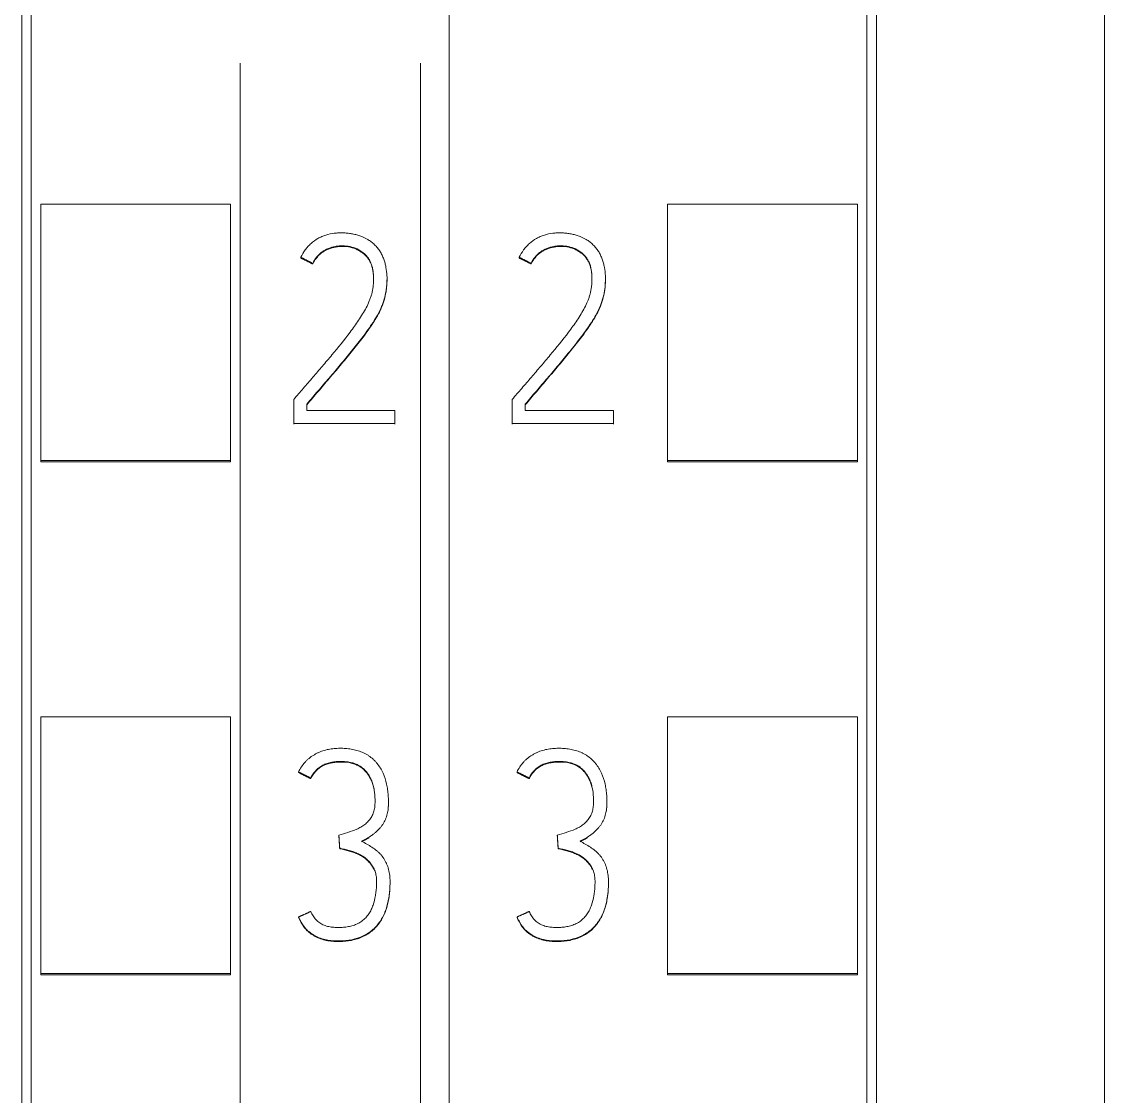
# Model space of a CAD drawing. Header units: millimetres. Extents: x 4137 to 6698, y 1400 to 3585.
# Drawn here: x 5211.35 to 5222.75, y 3282.65 to 3293.96 of the extents above; entities that cross this region are included whole.
import ezdxf

# ---------------------------------------------------------------- set-up
doc = ezdxf.new("R2010")
doc.units = ezdxf.units.MM
doc.layers.add('000-PI-Oprema', color=30, linetype='Continuous', lineweight=5)

msp = doc.modelspace()

# ---------------------------------------------------------------- linework, layer by layer
at = {"layer": '000-PI-Oprema', "color": 0, "linetype": 'ByBlock', "lineweight": 0}
for p, q in [((5215.848, 3360.459), (5215.848, 3247.041)), ((5215.848, 3360.459), (5215.848, 3247.041)), ((5211.448, 3249.363), (5211.448, 3358.178)), ((5220.248, 3358.178), (5220.248, 3249.363)), ((5213.648, 3293.528), (5213.648, 3229.573)), ((5215.548, 3293.528), (5215.548, 3229.573)), ((5211.548, 3289.342), (5211.548, 3292.044)), ((5211.548, 3292.044), (5213.548, 3292.044)), ((5213.548, 3289.342), (5213.548, 3292.044)), ((5218.148, 3289.342), (5218.148, 3292.044)), ((5220.148, 3292.044), (5218.148, 3292.044)), ((5220.148, 3289.342), (5220.148, 3292.044)), ((5214.287, 3291.483), (5214.287, 3291.476)), ((5214.412, 3291.419), (5214.412, 3291.413)), ((5216.587, 3291.483), (5216.587, 3291.476)), ((5216.712, 3291.419), (5216.712, 3291.413)), ((5215.195, 3291.251), (5215.195, 3291.257)), ((5217.495, 3291.251), (5217.495, 3291.257)), ((5214.213, 3289.987), (5214.213, 3289.732)), ((5214.351, 3289.87), (5214.351, 3289.937)), ((5216.513, 3289.987), (5216.513, 3289.732)), ((5216.651, 3289.87), (5216.651, 3289.937)), ((5215.278, 3289.87), (5214.351, 3289.87)), ((5215.278, 3289.732), (5215.278, 3289.87)), ((5217.578, 3289.87), (5216.651, 3289.87)), ((5217.578, 3289.732), (5217.578, 3289.87)), ((5214.213, 3289.732), (5214.213, 3289.725)), ((5214.213, 3289.732), (5215.278, 3289.732)), ((5215.278, 3289.732), (5215.278, 3289.725)), ((5216.513, 3289.732), (5216.513, 3289.725)), ((5216.513, 3289.732), (5217.578, 3289.732)), ((5217.578, 3289.732), (5217.578, 3289.725)), ((5211.548, 3289.328), (5211.548, 3289.342)), ((5211.548, 3289.342), (5213.548, 3289.342)), ((5211.548, 3289.328), (5213.548, 3289.328)), ((5213.548, 3289.328), (5213.548, 3289.342)), ((5218.148, 3289.328), (5218.148, 3289.342)), ((5220.148, 3289.342), (5218.148, 3289.342)), ((5220.148, 3289.328), (5218.148, 3289.328)), ((5220.148, 3289.328), (5220.148, 3289.342)), ((5211.548, 3283.941), (5211.548, 3286.642)), ((5211.548, 3286.642), (5213.548, 3286.642)), ((5213.548, 3283.941), (5213.548, 3286.642)), ((5218.148, 3283.941), (5218.148, 3286.642)), ((5220.148, 3286.642), (5218.148, 3286.642)), ((5220.148, 3283.941), (5220.148, 3286.642)), ((5214.264, 3286.063), (5214.264, 3286.057)), ((5216.564, 3286.063), (5216.564, 3286.057)), ((5214.392, 3285.999), (5214.392, 3285.993)), ((5216.692, 3285.999), (5216.692, 3285.993)), ((5215.21, 3285.745), (5215.21, 3285.751)), ((5217.51, 3285.745), (5217.51, 3285.751)), ((5214.688, 3285.398), (5214.688, 3285.392)), ((5216.988, 3285.398), (5216.988, 3285.392)), ((5214.697, 3285.259), (5214.697, 3285.253)), ((5216.997, 3285.259), (5216.997, 3285.253)), ((5215.227, 3284.891), (5215.227, 3284.898)), ((5217.527, 3284.891), (5217.527, 3284.898)), ((5214.264, 3284.536), (5214.264, 3284.53)), ((5216.564, 3284.536), (5216.564, 3284.53)), ((5211.548, 3283.928), (5211.548, 3283.941)), ((5211.548, 3283.941), (5213.548, 3283.941)), ((5211.548, 3283.928), (5213.548, 3283.928)), ((5213.548, 3283.928), (5213.548, 3283.941)), ((5218.148, 3283.928), (5218.148, 3283.941)), ((5220.148, 3283.941), (5218.148, 3283.941)), ((5220.148, 3283.928), (5218.148, 3283.928)), ((5220.148, 3283.928), (5220.148, 3283.941))]:
    msp.add_line(p, q, dxfattribs=at)
for points, knots in [([(5211.348, 3249.078), (5211.348, 3252.418), (5211.348, 3260.383), (5211.348, 3273.023), (5211.348, 3288.509), (5211.348, 3302.803), (5211.348, 3317.013), (5211.348, 3331.58), (5211.348, 3345.75), (5211.348, 3355.32), (5211.348, 3358.364)], [0, 0, 0, 0, 0.091483, 0.21812, 0.346206, 0.515858, 0.610111, 0.736264, 0.916066, 1, 1, 1, 1]), ([(5220.348, 3358.364), (5220.348, 3355.32), (5220.348, 3345.75), (5220.348, 3331.58), (5220.348, 3317.013), (5220.348, 3302.803), (5220.348, 3288.509), (5220.348, 3273.023), (5220.348, 3260.383), (5220.348, 3252.418), (5220.348, 3249.078)], [0, 0, 0, 0, 0.083934, 0.263736, 0.389889, 0.484142, 0.653794, 0.78188, 0.908517, 1, 1, 1, 1]), ([(5222.748, 3355.298), (5222.748, 3353.275), (5222.748, 3344.726), (5222.748, 3331.58), (5222.748, 3317.013), (5222.748, 3302.803), (5222.748, 3288.509), (5222.748, 3273.023), (5222.748, 3260.265), (5222.748, 3251.383), (5222.748, 3247.126), (5222.748, 3246.328)], [0, 0, 0, 0, 0.055935, 0.236292, 0.362833, 0.457376, 0.627551, 0.756032, 0.883059, 0.978086, 1, 1, 1, 1]), ([(5214.351, 3289.937), (5214.39, 3289.983), (5214.429, 3290.029), (5214.507, 3290.121), (5214.546, 3290.166), (5214.625, 3290.258), (5214.664, 3290.304), (5214.741, 3290.396), (5214.78, 3290.443), (5214.856, 3290.536), (5214.893, 3290.583), (5214.948, 3290.655), (5214.966, 3290.68), (5215.001, 3290.729), (5215.018, 3290.754), (5215.052, 3290.804), (5215.068, 3290.829), (5215.098, 3290.881), (5215.112, 3290.908), (5215.131, 3290.949), (5215.137, 3290.962), (5215.148, 3290.991), (5215.153, 3291.005), (5215.167, 3291.048), (5215.175, 3291.077), (5215.186, 3291.136), (5215.19, 3291.166), (5215.193, 3291.211), (5215.194, 3291.226), (5215.195, 3291.257), (5215.195, 3291.272), (5215.193, 3291.317), (5215.189, 3291.347), (5215.181, 3291.392), (5215.178, 3291.406), (5215.17, 3291.436), (5215.166, 3291.45), (5215.156, 3291.479), (5215.149, 3291.493), (5215.136, 3291.519), (5215.129, 3291.533), (5215.117, 3291.552), (5215.112, 3291.558), (5215.103, 3291.57), (5215.099, 3291.576), (5215.084, 3291.594), (5215.074, 3291.605), (5215.053, 3291.626), (5215.041, 3291.636), (5215.023, 3291.65), (5215.017, 3291.655), (5215.005, 3291.663), (5214.998, 3291.667), (5214.965, 3291.687), (5214.937, 3291.699), (5214.894, 3291.714), (5214.88, 3291.718), (5214.851, 3291.726), (5214.836, 3291.729), (5214.806, 3291.734), (5214.791, 3291.736), (5214.761, 3291.739), (5214.746, 3291.74), (5214.715, 3291.741), (5214.7, 3291.74), (5214.67, 3291.739), (5214.655, 3291.738), (5214.61, 3291.733), (5214.58, 3291.727), (5214.537, 3291.713), (5214.523, 3291.708), (5214.502, 3291.698), (5214.495, 3291.695), (5214.481, 3291.688), (5214.474, 3291.685), (5214.442, 3291.666), (5214.417, 3291.648), (5214.383, 3291.618), (5214.372, 3291.607), (5214.352, 3291.584), (5214.342, 3291.573), (5214.316, 3291.536), (5214.3, 3291.511), (5214.287, 3291.483)], [0, 0, 0, 0, 0.0625, 0.0625, 0.125, 0.125, 0.1875, 0.1875, 0.25, 0.25, 0.3125, 0.3125, 0.34375, 0.34375, 0.375, 0.375, 0.40625, 0.40625, 0.4375, 0.4375, 0.453125, 0.453125, 0.46875, 0.46875, 0.5, 0.5, 0.53125, 0.53125, 0.546875, 0.546875, 0.5625, 0.5625, 0.59375, 0.59375, 0.609375, 0.609375, 0.625, 0.625, 0.640625, 0.640625, 0.65625, 0.65625, 0.664063, 0.664063, 0.671875, 0.671875, 0.6875, 0.6875, 0.703125, 0.703125, 0.710938, 0.710938, 0.71875, 0.71875, 0.75, 0.75, 0.765625, 0.765625, 0.78125, 0.78125, 0.796875, 0.796875, 0.8125, 0.8125, 0.828125, 0.828125, 0.84375, 0.84375, 0.875, 0.875, 0.890625, 0.890625, 0.898438, 0.898438, 0.90625, 0.90625, 0.9375, 0.9375, 0.953125, 0.953125, 0.96875, 0.96875, 1, 1, 1, 1]), ([(5216.651, 3289.937), (5216.69, 3289.983), (5216.729, 3290.029), (5216.807, 3290.121), (5216.846, 3290.166), (5216.925, 3290.258), (5216.964, 3290.304), (5217.041, 3290.396), (5217.08, 3290.443), (5217.156, 3290.536), (5217.193, 3290.583), (5217.248, 3290.655), (5217.266, 3290.68), (5217.301, 3290.729), (5217.318, 3290.754), (5217.352, 3290.804), (5217.368, 3290.829), (5217.398, 3290.881), (5217.412, 3290.908), (5217.431, 3290.949), (5217.437, 3290.962), (5217.448, 3290.991), (5217.453, 3291.005), (5217.467, 3291.048), (5217.475, 3291.077), (5217.486, 3291.136), (5217.49, 3291.166), (5217.493, 3291.211), (5217.494, 3291.226), (5217.495, 3291.257), (5217.495, 3291.272), (5217.493, 3291.317), (5217.489, 3291.347), (5217.481, 3291.392), (5217.478, 3291.406), (5217.47, 3291.436), (5217.466, 3291.45), (5217.456, 3291.479), (5217.449, 3291.493), (5217.436, 3291.519), (5217.429, 3291.533), (5217.417, 3291.552), (5217.412, 3291.558), (5217.403, 3291.57), (5217.399, 3291.576), (5217.384, 3291.594), (5217.374, 3291.605), (5217.353, 3291.626), (5217.341, 3291.636), (5217.323, 3291.65), (5217.317, 3291.655), (5217.305, 3291.663), (5217.298, 3291.667), (5217.265, 3291.687), (5217.237, 3291.699), (5217.194, 3291.714), (5217.18, 3291.718), (5217.151, 3291.726), (5217.136, 3291.729), (5217.106, 3291.734), (5217.091, 3291.736), (5217.061, 3291.739), (5217.046, 3291.74), (5217.015, 3291.741), (5217, 3291.74), (5216.97, 3291.739), (5216.955, 3291.738), (5216.91, 3291.733), (5216.88, 3291.727), (5216.837, 3291.713), (5216.823, 3291.708), (5216.802, 3291.698), (5216.795, 3291.695), (5216.781, 3291.688), (5216.774, 3291.685), (5216.742, 3291.666), (5216.717, 3291.648), (5216.683, 3291.618), (5216.672, 3291.607), (5216.652, 3291.584), (5216.642, 3291.573), (5216.616, 3291.536), (5216.6, 3291.511), (5216.587, 3291.483)], [0, 0, 0, 0, 0.0625, 0.0625, 0.125, 0.125, 0.1875, 0.1875, 0.25, 0.25, 0.3125, 0.3125, 0.34375, 0.34375, 0.375, 0.375, 0.40625, 0.40625, 0.4375, 0.4375, 0.453125, 0.453125, 0.46875, 0.46875, 0.5, 0.5, 0.53125, 0.53125, 0.546875, 0.546875, 0.5625, 0.5625, 0.59375, 0.59375, 0.609375, 0.609375, 0.625, 0.625, 0.640625, 0.640625, 0.65625, 0.65625, 0.664063, 0.664063, 0.671875, 0.671875, 0.6875, 0.6875, 0.703125, 0.703125, 0.710938, 0.710938, 0.71875, 0.71875, 0.75, 0.75, 0.765625, 0.765625, 0.78125, 0.78125, 0.796875, 0.796875, 0.8125, 0.8125, 0.828125, 0.828125, 0.84375, 0.84375, 0.875, 0.875, 0.890625, 0.890625, 0.898438, 0.898438, 0.90625, 0.90625, 0.9375, 0.9375, 0.953125, 0.953125, 0.96875, 0.96875, 1, 1, 1, 1]), ([(5214.412, 3291.419), (5214.424, 3291.442), (5214.437, 3291.464), (5214.461, 3291.495), (5214.47, 3291.504), (5214.489, 3291.523), (5214.499, 3291.531), (5214.53, 3291.554), (5214.553, 3291.566), (5214.601, 3291.586), (5214.626, 3291.593), (5214.664, 3291.6), (5214.677, 3291.602), (5214.703, 3291.604), (5214.716, 3291.605), (5214.755, 3291.604), (5214.781, 3291.601), (5214.818, 3291.593), (5214.831, 3291.589), (5214.856, 3291.581), (5214.868, 3291.576), (5214.903, 3291.56), (5214.925, 3291.546), (5214.955, 3291.522), (5214.965, 3291.513), (5214.983, 3291.494), (5214.991, 3291.484), (5215.002, 3291.468), (5215.006, 3291.462), (5215.012, 3291.451), (5215.021, 3291.434), (5215.028, 3291.416), (5215.037, 3291.391), (5215.04, 3291.378), (5215.045, 3291.353), (5215.047, 3291.34), (5215.051, 3291.314), (5215.052, 3291.302), (5215.053, 3291.276), (5215.053, 3291.263), (5215.053, 3291.237), (5215.053, 3291.224), (5215.051, 3291.198), (5215.05, 3291.185), (5215.045, 3291.147), (5215.04, 3291.121), (5215.03, 3291.084), (5215.026, 3291.071), (5215.018, 3291.047), (5215.013, 3291.035), (5214.998, 3290.999), (5214.987, 3290.975), (5214.964, 3290.93), (5214.951, 3290.908), (5214.924, 3290.864), (5214.91, 3290.842), (5214.868, 3290.778), (5214.838, 3290.737), (5214.745, 3290.613), (5214.68, 3290.533), (5214.581, 3290.415), (5214.548, 3290.376), (5214.481, 3290.298), (5214.448, 3290.259), (5214.381, 3290.181), (5214.347, 3290.142), (5214.28, 3290.064), (5214.246, 3290.025), (5214.213, 3289.987)], [0, 0, 0, 0, 0.03125, 0.03125, 0.046875, 0.046875, 0.0625, 0.0625, 0.09375, 0.09375, 0.125, 0.125, 0.140625, 0.140625, 0.15625, 0.15625, 0.1875, 0.1875, 0.203125, 0.203125, 0.21875, 0.21875, 0.25, 0.25, 0.265625, 0.265625, 0.28125, 0.28125, 0.289063, 0.289063, 0.296875, 0.3125, 0.3125, 0.328125, 0.328125, 0.34375, 0.34375, 0.359375, 0.359375, 0.375, 0.375, 0.390625, 0.390625, 0.40625, 0.40625, 0.4375, 0.4375, 0.453125, 0.453125, 0.46875, 0.46875, 0.5, 0.5, 0.53125, 0.53125, 0.5625, 0.5625, 0.625, 0.625, 0.75, 0.75, 0.8125, 0.8125, 0.875, 0.875, 0.9375, 0.9375, 1, 1, 1, 1]), ([(5215.053, 3291.248), (5215.053, 3291.258), (5215.053, 3291.269), (5215.052, 3291.292), (5215.051, 3291.305), (5215.048, 3291.33), (5215.046, 3291.343), (5215.041, 3291.369), (5215.037, 3291.381), (5215.03, 3291.406), (5215.025, 3291.418), (5215.017, 3291.436), (5215.014, 3291.442), (5215.007, 3291.453), (5215.004, 3291.459), (5214.986, 3291.486), (5214.968, 3291.505), (5214.943, 3291.526), (5214.937, 3291.53), (5214.927, 3291.537), (5214.911, 3291.548), (5214.882, 3291.564), (5214.858, 3291.574), (5214.833, 3291.583), (5214.821, 3291.586), (5214.783, 3291.595), (5214.757, 3291.598), (5214.705, 3291.599), (5214.666, 3291.595), (5214.628, 3291.586), (5214.603, 3291.579), (5214.59, 3291.575), (5214.566, 3291.565), (5214.554, 3291.56), (5214.532, 3291.547), (5214.52, 3291.54), (5214.489, 3291.517), (5214.47, 3291.499), (5214.446, 3291.469), (5214.438, 3291.458), (5214.424, 3291.436), (5214.418, 3291.425), (5214.412, 3291.413)], [0, 0, 0, 0, 0.034384, 0.034384, 0.076368, 0.076368, 0.118351, 0.118351, 0.160334, 0.160334, 0.202317, 0.202317, 0.223309, 0.223309, 0.244301, 0.244301, 0.328267, 0.328267, 0.349259, 0.349259, 0.370251, 0.412234, 0.454217, 0.454217, 0.496201, 0.496201, 0.580167, 0.580167, 0.664134, 0.706117, 0.706117, 0.7481, 0.7481, 0.790084, 0.790084, 0.832067, 0.832067, 0.916033, 0.916033, 0.958017, 0.958017, 1, 1, 1, 1]), ([(5216.712, 3291.419), (5216.724, 3291.442), (5216.737, 3291.464), (5216.761, 3291.495), (5216.77, 3291.504), (5216.789, 3291.523), (5216.799, 3291.531), (5216.83, 3291.554), (5216.853, 3291.566), (5216.901, 3291.586), (5216.926, 3291.593), (5216.964, 3291.6), (5216.977, 3291.602), (5217.003, 3291.604), (5217.016, 3291.605), (5217.055, 3291.604), (5217.081, 3291.601), (5217.118, 3291.593), (5217.131, 3291.589), (5217.156, 3291.581), (5217.168, 3291.576), (5217.203, 3291.56), (5217.225, 3291.546), (5217.255, 3291.522), (5217.265, 3291.513), (5217.283, 3291.494), (5217.291, 3291.484), (5217.302, 3291.468), (5217.306, 3291.462), (5217.312, 3291.451), (5217.321, 3291.434), (5217.328, 3291.416), (5217.337, 3291.391), (5217.34, 3291.378), (5217.345, 3291.353), (5217.347, 3291.34), (5217.351, 3291.314), (5217.352, 3291.302), (5217.353, 3291.276), (5217.353, 3291.263), (5217.353, 3291.237), (5217.353, 3291.224), (5217.351, 3291.198), (5217.35, 3291.185), (5217.345, 3291.147), (5217.34, 3291.121), (5217.33, 3291.084), (5217.326, 3291.071), (5217.318, 3291.047), (5217.313, 3291.035), (5217.298, 3290.999), (5217.287, 3290.975), (5217.264, 3290.93), (5217.251, 3290.908), (5217.224, 3290.864), (5217.21, 3290.842), (5217.168, 3290.778), (5217.138, 3290.737), (5217.045, 3290.613), (5216.98, 3290.533), (5216.881, 3290.415), (5216.848, 3290.376), (5216.781, 3290.298), (5216.748, 3290.259), (5216.681, 3290.181), (5216.647, 3290.142), (5216.58, 3290.064), (5216.546, 3290.025), (5216.513, 3289.987)], [0, 0, 0, 0, 0.03125, 0.03125, 0.046875, 0.046875, 0.0625, 0.0625, 0.09375, 0.09375, 0.125, 0.125, 0.140625, 0.140625, 0.15625, 0.15625, 0.1875, 0.1875, 0.203125, 0.203125, 0.21875, 0.21875, 0.25, 0.25, 0.265625, 0.265625, 0.28125, 0.28125, 0.289062, 0.289062, 0.296875, 0.3125, 0.3125, 0.328125, 0.328125, 0.34375, 0.34375, 0.359375, 0.359375, 0.375, 0.375, 0.390625, 0.390625, 0.40625, 0.40625, 0.4375, 0.4375, 0.453125, 0.453125, 0.46875, 0.46875, 0.5, 0.5, 0.53125, 0.53125, 0.5625, 0.5625, 0.625, 0.625, 0.75, 0.75, 0.8125, 0.8125, 0.875, 0.875, 0.9375, 0.9375, 1, 1, 1, 1]), ([(5217.353, 3291.248), (5217.353, 3291.258), (5217.353, 3291.269), (5217.352, 3291.292), (5217.351, 3291.305), (5217.348, 3291.33), (5217.346, 3291.343), (5217.341, 3291.369), (5217.337, 3291.381), (5217.33, 3291.406), (5217.325, 3291.418), (5217.317, 3291.436), (5217.314, 3291.442), (5217.307, 3291.453), (5217.304, 3291.459), (5217.286, 3291.486), (5217.268, 3291.505), (5217.243, 3291.526), (5217.237, 3291.53), (5217.227, 3291.537), (5217.211, 3291.548), (5217.182, 3291.564), (5217.158, 3291.574), (5217.133, 3291.583), (5217.121, 3291.586), (5217.083, 3291.595), (5217.057, 3291.598), (5217.005, 3291.599), (5216.966, 3291.595), (5216.928, 3291.586), (5216.903, 3291.579), (5216.89, 3291.575), (5216.866, 3291.565), (5216.854, 3291.56), (5216.832, 3291.547), (5216.82, 3291.54), (5216.789, 3291.517), (5216.77, 3291.499), (5216.746, 3291.469), (5216.738, 3291.458), (5216.724, 3291.436), (5216.718, 3291.425), (5216.712, 3291.413)], [0, 0, 0, 0, 0.034384, 0.034384, 0.076368, 0.076368, 0.118351, 0.118351, 0.160334, 0.160334, 0.202317, 0.202317, 0.223309, 0.223309, 0.244301, 0.244301, 0.328267, 0.328267, 0.349259, 0.349259, 0.370251, 0.412234, 0.454217, 0.454217, 0.496201, 0.496201, 0.580167, 0.580167, 0.664134, 0.706117, 0.706117, 0.7481, 0.7481, 0.790084, 0.790084, 0.832067, 0.832067, 0.916033, 0.916033, 0.958017, 0.958017, 1, 1, 1, 1]), ([(5215.195, 3291.25), (5215.195, 3291.245), (5215.195, 3291.239), (5215.194, 3291.218), (5215.193, 3291.203), (5215.19, 3291.158), (5215.186, 3291.128), (5215.174, 3291.069), (5215.167, 3291.04), (5215.153, 3290.997), (5215.147, 3290.983), (5215.136, 3290.954), (5215.13, 3290.94), (5215.111, 3290.899), (5215.097, 3290.873), (5215.067, 3290.821), (5215.05, 3290.796), (5215.017, 3290.746), (5215, 3290.721), (5214.965, 3290.673), (5214.947, 3290.648), (5214.893, 3290.576), (5214.855, 3290.529), (5214.779, 3290.436), (5214.741, 3290.39), (5214.663, 3290.297), (5214.624, 3290.252), (5214.546, 3290.16), (5214.507, 3290.114), (5214.429, 3290.022), (5214.39, 3289.976), (5214.351, 3289.93)], [0, 0, 0, 0, 0.010377, 0.010377, 0.038652, 0.038652, 0.095202, 0.095202, 0.151752, 0.151752, 0.180027, 0.180027, 0.208302, 0.208302, 0.264851, 0.264851, 0.321401, 0.321401, 0.377951, 0.377951, 0.434501, 0.434501, 0.547601, 0.547601, 0.660701, 0.660701, 0.7738, 0.7738, 0.8869, 0.8869, 1, 1, 1, 1]), ([(5217.495, 3291.25), (5217.495, 3291.245), (5217.495, 3291.239), (5217.494, 3291.218), (5217.493, 3291.203), (5217.49, 3291.158), (5217.486, 3291.128), (5217.474, 3291.069), (5217.467, 3291.04), (5217.453, 3290.997), (5217.447, 3290.983), (5217.436, 3290.954), (5217.43, 3290.94), (5217.411, 3290.899), (5217.397, 3290.873), (5217.367, 3290.821), (5217.35, 3290.796), (5217.317, 3290.746), (5217.3, 3290.721), (5217.265, 3290.673), (5217.247, 3290.648), (5217.193, 3290.576), (5217.155, 3290.529), (5217.079, 3290.436), (5217.041, 3290.39), (5216.963, 3290.297), (5216.924, 3290.252), (5216.846, 3290.16), (5216.807, 3290.114), (5216.729, 3290.022), (5216.69, 3289.976), (5216.651, 3289.93)], [0, 0, 0, 0, 0.010377, 0.010377, 0.038652, 0.038652, 0.095202, 0.095202, 0.151752, 0.151752, 0.180027, 0.180027, 0.208302, 0.208302, 0.264851, 0.264851, 0.321401, 0.321401, 0.377951, 0.377951, 0.434501, 0.434501, 0.547601, 0.547601, 0.660701, 0.660701, 0.7738, 0.7738, 0.8869, 0.8869, 1, 1, 1, 1]), ([(5214.264, 3286.063), (5214.272, 3286.082), (5214.292, 3286.117), (5214.316, 3286.149), (5214.337, 3286.172), (5214.344, 3286.179), (5214.358, 3286.193), (5214.366, 3286.2), (5214.389, 3286.219), (5214.406, 3286.231), (5214.432, 3286.246), (5214.441, 3286.252), (5214.459, 3286.261), (5214.468, 3286.265), (5214.495, 3286.278), (5214.514, 3286.285), (5214.543, 3286.293), (5214.553, 3286.296), (5214.573, 3286.3), (5214.583, 3286.302), (5214.613, 3286.307), (5214.653, 3286.312), (5214.693, 3286.313), (5214.733, 3286.312), (5214.753, 3286.311), (5214.793, 3286.308), (5214.814, 3286.305), (5214.853, 3286.297), (5214.873, 3286.292), (5214.911, 3286.28), (5214.93, 3286.273), (5214.957, 3286.26), (5214.966, 3286.255), (5214.984, 3286.245), (5214.993, 3286.24), (5215.018, 3286.223), (5215.033, 3286.211), (5215.056, 3286.191), (5215.063, 3286.184), (5215.077, 3286.169), (5215.083, 3286.161), (5215.116, 3286.122), (5215.136, 3286.088), (5215.17, 3286.014), (5215.182, 3285.975), (5215.195, 3285.917), (5215.199, 3285.897), (5215.204, 3285.857), (5215.206, 3285.837), (5215.209, 3285.797), (5215.21, 3285.777), (5215.21, 3285.736), (5215.21, 3285.716), (5215.207, 3285.676), (5215.204, 3285.656), (5215.196, 3285.616), (5215.191, 3285.597), (5215.176, 3285.559), (5215.167, 3285.541), (5215.152, 3285.515), (5215.146, 3285.506), (5215.135, 3285.49), (5215.128, 3285.482), (5215.109, 3285.459), (5215.095, 3285.445), (5215.072, 3285.425), (5215.064, 3285.418), (5215.048, 3285.406), (5215.04, 3285.4), (5215.015, 3285.383), (5214.998, 3285.373), (5214.963, 3285.353), (5214.945, 3285.343), (5214.927, 3285.334)], [0, 0, 0, 0, 0.03125, 0.0625, 0.0625, 0.078125, 0.078125, 0.09375, 0.09375, 0.125, 0.125, 0.140625, 0.140625, 0.15625, 0.15625, 0.1875, 0.1875, 0.203125, 0.203125, 0.21875, 0.21875, 0.25, 0.28125, 0.28125, 0.3125, 0.3125, 0.34375, 0.34375, 0.375, 0.375, 0.40625, 0.40625, 0.421875, 0.421875, 0.4375, 0.4375, 0.46875, 0.46875, 0.484375, 0.484375, 0.5, 0.5, 0.5625, 0.5625, 0.625, 0.625, 0.65625, 0.65625, 0.6875, 0.6875, 0.71875, 0.71875, 0.75, 0.75, 0.78125, 0.78125, 0.8125, 0.8125, 0.84375, 0.84375, 0.859375, 0.859375, 0.875, 0.875, 0.90625, 0.90625, 0.921875, 0.921875, 0.9375, 0.9375, 0.96875, 0.96875, 1, 1, 1, 1]), ([(5216.564, 3286.063), (5216.572, 3286.082), (5216.592, 3286.117), (5216.616, 3286.149), (5216.637, 3286.172), (5216.644, 3286.179), (5216.658, 3286.193), (5216.666, 3286.2), (5216.689, 3286.219), (5216.706, 3286.231), (5216.732, 3286.246), (5216.741, 3286.252), (5216.759, 3286.261), (5216.768, 3286.265), (5216.795, 3286.278), (5216.814, 3286.285), (5216.843, 3286.293), (5216.853, 3286.296), (5216.873, 3286.3), (5216.883, 3286.302), (5216.913, 3286.307), (5216.953, 3286.312), (5216.993, 3286.313), (5217.033, 3286.312), (5217.053, 3286.311), (5217.093, 3286.308), (5217.114, 3286.305), (5217.153, 3286.297), (5217.173, 3286.292), (5217.211, 3286.28), (5217.23, 3286.273), (5217.257, 3286.26), (5217.266, 3286.255), (5217.284, 3286.245), (5217.293, 3286.24), (5217.318, 3286.223), (5217.333, 3286.211), (5217.356, 3286.191), (5217.363, 3286.184), (5217.377, 3286.169), (5217.383, 3286.161), (5217.416, 3286.122), (5217.436, 3286.088), (5217.47, 3286.014), (5217.482, 3285.975), (5217.495, 3285.917), (5217.499, 3285.897), (5217.504, 3285.857), (5217.506, 3285.837), (5217.509, 3285.797), (5217.51, 3285.777), (5217.51, 3285.736), (5217.51, 3285.716), (5217.507, 3285.676), (5217.504, 3285.656), (5217.496, 3285.616), (5217.491, 3285.597), (5217.476, 3285.559), (5217.467, 3285.541), (5217.452, 3285.515), (5217.446, 3285.506), (5217.435, 3285.49), (5217.428, 3285.482), (5217.409, 3285.459), (5217.395, 3285.445), (5217.372, 3285.425), (5217.364, 3285.418), (5217.348, 3285.406), (5217.34, 3285.4), (5217.315, 3285.383), (5217.298, 3285.373), (5217.263, 3285.353), (5217.245, 3285.343), (5217.227, 3285.334)], [0, 0, 0, 0, 0.03125, 0.0625, 0.0625, 0.078125, 0.078125, 0.09375, 0.09375, 0.125, 0.125, 0.140625, 0.140625, 0.15625, 0.15625, 0.1875, 0.1875, 0.203125, 0.203125, 0.21875, 0.21875, 0.25, 0.28125, 0.28125, 0.3125, 0.3125, 0.34375, 0.34375, 0.375, 0.375, 0.40625, 0.40625, 0.421875, 0.421875, 0.4375, 0.4375, 0.46875, 0.46875, 0.484375, 0.484375, 0.5, 0.5, 0.5625, 0.5625, 0.625, 0.625, 0.65625, 0.65625, 0.6875, 0.6875, 0.71875, 0.71875, 0.75, 0.75, 0.78125, 0.78125, 0.8125, 0.8125, 0.84375, 0.84375, 0.859375, 0.859375, 0.875, 0.875, 0.90625, 0.90625, 0.921875, 0.921875, 0.9375, 0.9375, 0.96875, 0.96875, 1, 1, 1, 1]), ([(5214.688, 3285.398), (5214.72, 3285.407), (5214.751, 3285.417), (5214.814, 3285.437), (5214.846, 3285.446), (5214.891, 3285.467), (5214.906, 3285.475), (5214.934, 3285.492), (5214.948, 3285.501), (5214.967, 3285.516), (5214.974, 3285.521), (5214.986, 3285.533), (5214.992, 3285.539), (5215.008, 3285.557), (5215.018, 3285.57), (5215.031, 3285.591), (5215.036, 3285.598), (5215.043, 3285.613), (5215.047, 3285.62), (5215.056, 3285.644), (5215.06, 3285.659), (5215.066, 3285.692), (5215.067, 3285.708), (5215.069, 3285.742), (5215.069, 3285.758), (5215.068, 3285.807), (5215.066, 3285.84), (5215.058, 3285.889), (5215.054, 3285.905), (5215.048, 3285.929), (5215.046, 3285.937), (5215.04, 3285.953), (5215.038, 3285.961), (5215.028, 3285.984), (5215.021, 3285.999), (5215.005, 3286.028), (5214.996, 3286.042), (5214.975, 3286.068), (5214.964, 3286.08), (5214.947, 3286.098), (5214.94, 3286.103), (5214.927, 3286.113), (5214.921, 3286.118), (5214.899, 3286.132), (5214.885, 3286.14), (5214.854, 3286.152), (5214.838, 3286.157), (5214.806, 3286.165), (5214.789, 3286.168), (5214.757, 3286.172), (5214.74, 3286.173), (5214.707, 3286.174), (5214.69, 3286.174), (5214.657, 3286.172), (5214.64, 3286.17), (5214.608, 3286.165), (5214.592, 3286.161), (5214.568, 3286.154), (5214.56, 3286.152), (5214.544, 3286.146), (5214.536, 3286.143), (5214.521, 3286.135), (5214.514, 3286.132), (5214.5, 3286.123), (5214.493, 3286.118), (5214.473, 3286.104), (5214.46, 3286.093), (5214.437, 3286.069), (5214.426, 3286.056), (5214.407, 3286.029), (5214.399, 3286.014), (5214.392, 3285.999)], [0, 0, 0, 0, 0.0625, 0.0625, 0.125, 0.125, 0.15625, 0.15625, 0.1875, 0.1875, 0.203125, 0.203125, 0.21875, 0.21875, 0.25, 0.25, 0.265625, 0.265625, 0.28125, 0.28125, 0.3125, 0.3125, 0.34375, 0.34375, 0.375, 0.375, 0.4375, 0.4375, 0.46875, 0.46875, 0.484375, 0.484375, 0.5, 0.5, 0.53125, 0.53125, 0.5625, 0.5625, 0.59375, 0.59375, 0.609375, 0.609375, 0.625, 0.625, 0.65625, 0.65625, 0.6875, 0.6875, 0.71875, 0.71875, 0.75, 0.75, 0.78125, 0.78125, 0.8125, 0.8125, 0.84375, 0.84375, 0.859375, 0.859375, 0.875, 0.875, 0.890625, 0.890625, 0.90625, 0.90625, 0.9375, 0.9375, 0.96875, 0.96875, 1, 1, 1, 1]), ([(5214.392, 3285.993), (5214.399, 3286.008), (5214.407, 3286.022), (5214.426, 3286.049), (5214.436, 3286.062), (5214.453, 3286.08), (5214.459, 3286.086), (5214.472, 3286.097), (5214.478, 3286.102), (5214.492, 3286.112), (5214.499, 3286.116), (5214.513, 3286.125), (5214.52, 3286.128), (5214.542, 3286.139), (5214.558, 3286.145), (5214.59, 3286.155), (5214.606, 3286.158), (5214.638, 3286.164), (5214.655, 3286.165), (5214.688, 3286.168), (5214.705, 3286.168), (5214.754, 3286.167), (5214.787, 3286.164), (5214.827, 3286.154), (5214.836, 3286.152), (5214.851, 3286.147), (5214.859, 3286.144), (5214.882, 3286.135), (5214.897, 3286.127), (5214.918, 3286.114), (5214.925, 3286.109), (5214.938, 3286.099), (5214.944, 3286.093), (5214.962, 3286.076), (5214.974, 3286.064), (5214.989, 3286.044), (5214.994, 3286.038), (5215.003, 3286.024), (5215.016, 3286.003), (5215.027, 3285.981), (5215.04, 3285.95), (5215.045, 3285.934), (5215.053, 3285.904), (5215.056, 3285.891), (5215.059, 3285.877)], [0, 0, 0, 0, 0.055991, 0.055991, 0.111982, 0.111982, 0.139978, 0.139978, 0.167973, 0.167973, 0.195969, 0.195969, 0.223964, 0.223964, 0.279955, 0.279955, 0.335946, 0.335946, 0.391937, 0.391937, 0.447928, 0.447928, 0.55991, 0.55991, 0.587906, 0.587906, 0.615901, 0.615901, 0.671892, 0.671892, 0.699888, 0.699888, 0.727884, 0.727884, 0.783875, 0.783875, 0.81187, 0.81187, 0.839866, 0.895857, 0.895857, 0.951848, 0.951848, 1, 1, 1, 1]), ([(5216.988, 3285.398), (5217.02, 3285.407), (5217.051, 3285.417), (5217.114, 3285.437), (5217.146, 3285.446), (5217.191, 3285.467), (5217.206, 3285.475), (5217.234, 3285.492), (5217.248, 3285.501), (5217.267, 3285.516), (5217.274, 3285.521), (5217.286, 3285.533), (5217.292, 3285.539), (5217.308, 3285.557), (5217.318, 3285.57), (5217.331, 3285.591), (5217.336, 3285.598), (5217.343, 3285.613), (5217.347, 3285.62), (5217.356, 3285.644), (5217.36, 3285.659), (5217.366, 3285.692), (5217.367, 3285.708), (5217.369, 3285.742), (5217.369, 3285.758), (5217.368, 3285.807), (5217.366, 3285.84), (5217.358, 3285.889), (5217.354, 3285.905), (5217.348, 3285.929), (5217.346, 3285.937), (5217.34, 3285.953), (5217.338, 3285.961), (5217.328, 3285.984), (5217.321, 3285.999), (5217.305, 3286.028), (5217.296, 3286.042), (5217.275, 3286.068), (5217.264, 3286.08), (5217.247, 3286.098), (5217.24, 3286.103), (5217.227, 3286.113), (5217.221, 3286.118), (5217.199, 3286.132), (5217.185, 3286.14), (5217.154, 3286.152), (5217.138, 3286.157), (5217.106, 3286.165), (5217.089, 3286.168), (5217.057, 3286.172), (5217.04, 3286.173), (5217.007, 3286.174), (5216.99, 3286.174), (5216.957, 3286.172), (5216.94, 3286.17), (5216.908, 3286.165), (5216.892, 3286.161), (5216.868, 3286.154), (5216.86, 3286.152), (5216.844, 3286.146), (5216.836, 3286.143), (5216.821, 3286.135), (5216.814, 3286.132), (5216.8, 3286.123), (5216.793, 3286.118), (5216.773, 3286.104), (5216.76, 3286.093), (5216.737, 3286.069), (5216.726, 3286.056), (5216.707, 3286.029), (5216.699, 3286.014), (5216.692, 3285.999)], [0, 0, 0, 0, 0.0625, 0.0625, 0.125, 0.125, 0.15625, 0.15625, 0.1875, 0.1875, 0.203125, 0.203125, 0.21875, 0.21875, 0.25, 0.25, 0.265625, 0.265625, 0.28125, 0.28125, 0.3125, 0.3125, 0.34375, 0.34375, 0.375, 0.375, 0.4375, 0.4375, 0.46875, 0.46875, 0.484375, 0.484375, 0.5, 0.5, 0.53125, 0.53125, 0.5625, 0.5625, 0.59375, 0.59375, 0.609375, 0.609375, 0.625, 0.625, 0.65625, 0.65625, 0.6875, 0.6875, 0.71875, 0.71875, 0.75, 0.75, 0.78125, 0.78125, 0.8125, 0.8125, 0.84375, 0.84375, 0.859375, 0.859375, 0.875, 0.875, 0.890625, 0.890625, 0.90625, 0.90625, 0.9375, 0.9375, 0.96875, 0.96875, 1, 1, 1, 1]), ([(5216.692, 3285.993), (5216.699, 3286.008), (5216.707, 3286.022), (5216.726, 3286.049), (5216.736, 3286.062), (5216.753, 3286.08), (5216.759, 3286.086), (5216.772, 3286.097), (5216.778, 3286.102), (5216.792, 3286.112), (5216.799, 3286.116), (5216.813, 3286.125), (5216.82, 3286.128), (5216.842, 3286.139), (5216.858, 3286.145), (5216.89, 3286.155), (5216.906, 3286.158), (5216.938, 3286.164), (5216.955, 3286.165), (5216.988, 3286.168), (5217.005, 3286.168), (5217.054, 3286.167), (5217.087, 3286.164), (5217.127, 3286.154), (5217.136, 3286.152), (5217.151, 3286.147), (5217.159, 3286.144), (5217.182, 3286.135), (5217.197, 3286.127), (5217.218, 3286.114), (5217.225, 3286.109), (5217.238, 3286.099), (5217.244, 3286.093), (5217.262, 3286.076), (5217.274, 3286.064), (5217.289, 3286.044), (5217.294, 3286.038), (5217.303, 3286.024), (5217.316, 3286.003), (5217.327, 3285.981), (5217.34, 3285.95), (5217.345, 3285.934), (5217.353, 3285.904), (5217.356, 3285.891), (5217.359, 3285.877)], [0, 0, 0, 0, 0.055991, 0.055991, 0.111982, 0.111982, 0.139978, 0.139978, 0.167973, 0.167973, 0.195969, 0.195969, 0.223964, 0.223964, 0.279955, 0.279955, 0.335946, 0.335946, 0.391937, 0.391937, 0.447928, 0.447928, 0.55991, 0.55991, 0.587906, 0.587906, 0.615901, 0.615901, 0.671892, 0.671892, 0.699888, 0.699888, 0.727884, 0.727884, 0.783875, 0.783875, 0.81187, 0.81187, 0.839866, 0.895857, 0.895857, 0.951848, 0.951848, 1, 1, 1, 1]), ([(5215.204, 3285.652), (5215.206, 3285.664), (5215.207, 3285.676), (5215.209, 3285.707), (5215.21, 3285.726), (5215.21, 3285.744)], [0, 0, 0, 0, 0.4, 0.4, 1, 1, 1, 1]), ([(5217.504, 3285.652), (5217.506, 3285.664), (5217.507, 3285.676), (5217.509, 3285.707), (5217.51, 3285.726), (5217.51, 3285.744)], [0, 0, 0, 0, 0.4, 0.4, 1, 1, 1, 1]), ([(5214.927, 3285.328), (5214.945, 3285.337), (5214.963, 3285.347), (5214.988, 3285.361), (5214.996, 3285.366), (5215.004, 3285.371)], [0, 0, 0, 0, 0.680967, 0.680967, 1, 1, 1, 1]), ([(5217.227, 3285.328), (5217.245, 3285.337), (5217.263, 3285.347), (5217.288, 3285.361), (5217.296, 3285.366), (5217.304, 3285.371)], [0, 0, 0, 0, 0.680967, 0.680967, 1, 1, 1, 1]), ([(5214.927, 3285.334), (5214.946, 3285.325), (5214.964, 3285.314), (5215, 3285.293), (5215.018, 3285.282), (5215.054, 3285.259), (5215.071, 3285.247), (5215.095, 3285.227), (5215.103, 3285.22), (5215.118, 3285.205), (5215.125, 3285.197), (5215.146, 3285.174), (5215.158, 3285.157), (5215.174, 3285.129), (5215.179, 3285.12), (5215.189, 3285.101), (5215.193, 3285.091), (5215.204, 3285.062), (5215.21, 3285.042), (5215.217, 3285.011), (5215.219, 3285), (5215.222, 3284.979), (5215.224, 3284.969), (5215.226, 3284.937), (5215.227, 3284.916), (5215.226, 3284.875), (5215.226, 3284.854), (5215.223, 3284.812), (5215.221, 3284.791), (5215.216, 3284.749), (5215.212, 3284.728), (5215.2, 3284.667), (5215.189, 3284.627), (5215.169, 3284.578), (5215.165, 3284.569), (5215.156, 3284.549), (5215.151, 3284.54), (5215.136, 3284.512), (5215.125, 3284.494), (5215.1, 3284.46), (5215.087, 3284.444), (5215.065, 3284.421), (5215.057, 3284.414), (5215.041, 3284.399), (5215.033, 3284.393), (5215.008, 3284.373), (5214.991, 3284.362), (5214.963, 3284.346), (5214.954, 3284.341), (5214.935, 3284.332), (5214.925, 3284.328), (5214.876, 3284.308), (5214.835, 3284.298), (5214.772, 3284.288), (5214.751, 3284.286), (5214.709, 3284.284), (5214.688, 3284.284), (5214.646, 3284.284), (5214.625, 3284.285), (5214.593, 3284.289), (5214.583, 3284.29), (5214.562, 3284.294), (5214.551, 3284.296), (5214.52, 3284.303), (5214.5, 3284.31), (5214.471, 3284.322), (5214.461, 3284.326), (5214.442, 3284.335), (5214.433, 3284.34), (5214.405, 3284.356), (5214.388, 3284.368), (5214.364, 3284.389), (5214.356, 3284.396), (5214.341, 3284.411), (5214.334, 3284.419), (5214.314, 3284.444), (5214.303, 3284.462), (5214.282, 3284.498), (5214.272, 3284.517), (5214.264, 3284.536)], [0, 0, 0, 0, 0.03125, 0.03125, 0.0625, 0.0625, 0.09375, 0.09375, 0.109375, 0.109375, 0.125, 0.125, 0.15625, 0.15625, 0.171875, 0.171875, 0.1875, 0.1875, 0.21875, 0.21875, 0.234375, 0.234375, 0.25, 0.25, 0.28125, 0.28125, 0.3125, 0.3125, 0.34375, 0.34375, 0.375, 0.375, 0.4375, 0.4375, 0.453125, 0.453125, 0.46875, 0.46875, 0.5, 0.5, 0.53125, 0.53125, 0.546875, 0.546875, 0.5625, 0.5625, 0.59375, 0.59375, 0.609375, 0.609375, 0.625, 0.625, 0.6875, 0.6875, 0.71875, 0.71875, 0.75, 0.75, 0.78125, 0.78125, 0.796875, 0.796875, 0.8125, 0.8125, 0.84375, 0.84375, 0.859375, 0.859375, 0.875, 0.875, 0.90625, 0.90625, 0.921875, 0.921875, 0.9375, 0.9375, 0.96875, 0.96875, 1, 1, 1, 1]), ([(5214.392, 3284.594), (5214.398, 3284.578), (5214.406, 3284.563), (5214.425, 3284.534), (5214.435, 3284.52), (5214.453, 3284.501), (5214.459, 3284.495), (5214.472, 3284.483), (5214.479, 3284.478), (5214.493, 3284.468), (5214.501, 3284.464), (5214.516, 3284.456), (5214.524, 3284.452), (5214.548, 3284.443), (5214.565, 3284.438), (5214.599, 3284.431), (5214.616, 3284.429), (5214.651, 3284.426), (5214.668, 3284.425), (5214.702, 3284.425), (5214.719, 3284.426), (5214.754, 3284.429), (5214.771, 3284.431), (5214.796, 3284.436), (5214.805, 3284.438), (5214.822, 3284.442), (5214.83, 3284.444), (5214.855, 3284.452), (5214.871, 3284.459), (5214.894, 3284.47), (5214.902, 3284.474), (5214.917, 3284.483), (5214.924, 3284.488), (5214.945, 3284.503), (5214.958, 3284.515), (5214.982, 3284.54), (5214.993, 3284.553), (5215.012, 3284.582), (5215.021, 3284.597), (5215.036, 3284.629), (5215.042, 3284.645), (5215.059, 3284.694), (5215.067, 3284.727), (5215.076, 3284.778), (5215.078, 3284.795), (5215.082, 3284.83), (5215.083, 3284.847), (5215.085, 3284.882), (5215.085, 3284.899), (5215.085, 3284.925), (5215.084, 3284.934), (5215.083, 3284.951), (5215.082, 3284.959), (5215.078, 3284.985), (5215.074, 3285.002), (5215.066, 3285.026), (5215.062, 3285.034), (5215.055, 3285.05), (5215.051, 3285.058), (5215.038, 3285.08), (5215.028, 3285.094), (5215.006, 3285.121), (5214.994, 3285.133), (5214.967, 3285.156), (5214.953, 3285.166), (5214.924, 3285.185), (5214.909, 3285.193), (5214.878, 3285.208), (5214.862, 3285.215), (5214.83, 3285.227), (5214.814, 3285.232), (5214.764, 3285.246), (5214.731, 3285.254), (5214.697, 3285.259)], [0, 0, 0, 0, 0.03125, 0.03125, 0.0625, 0.0625, 0.078125, 0.078125, 0.09375, 0.09375, 0.109375, 0.109375, 0.125, 0.125, 0.15625, 0.15625, 0.1875, 0.1875, 0.21875, 0.21875, 0.25, 0.25, 0.28125, 0.28125, 0.296875, 0.296875, 0.3125, 0.3125, 0.34375, 0.34375, 0.359375, 0.359375, 0.375, 0.375, 0.40625, 0.40625, 0.4375, 0.4375, 0.46875, 0.46875, 0.5, 0.5, 0.5625, 0.5625, 0.59375, 0.59375, 0.625, 0.625, 0.65625, 0.65625, 0.671875, 0.671875, 0.6875, 0.6875, 0.71875, 0.71875, 0.734375, 0.734375, 0.75, 0.75, 0.78125, 0.78125, 0.8125, 0.8125, 0.84375, 0.84375, 0.875, 0.875, 0.90625, 0.90625, 0.9375, 0.9375, 1, 1, 1, 1]), ([(5214.697, 3285.253), (5214.731, 3285.248), (5214.764, 3285.24), (5214.814, 3285.226), (5214.83, 3285.221), (5214.862, 3285.209), (5214.878, 3285.202), (5214.901, 3285.191), (5214.909, 3285.187), (5214.924, 3285.178), (5214.932, 3285.174), (5214.954, 3285.16), (5214.967, 3285.15), (5214.987, 3285.133), (5214.994, 3285.127), (5215.006, 3285.114), (5215.011, 3285.108), (5215.028, 3285.088), (5215.038, 3285.074), (5215.051, 3285.051), (5215.055, 3285.044), (5215.059, 3285.035), (5215.059, 3285.035), (5215.059, 3285.035)], [0, 0, 0, 0, 0.234563, 0.234563, 0.351844, 0.351844, 0.469126, 0.469126, 0.527766, 0.527766, 0.586407, 0.586407, 0.703689, 0.703689, 0.762329, 0.762329, 0.82097, 0.82097, 0.938251, 0.938251, 0.996892, 0.996892, 1, 1, 1, 1]), ([(5217.227, 3285.334), (5217.246, 3285.325), (5217.264, 3285.314), (5217.3, 3285.293), (5217.318, 3285.282), (5217.354, 3285.259), (5217.371, 3285.247), (5217.395, 3285.227), (5217.403, 3285.22), (5217.418, 3285.205), (5217.425, 3285.197), (5217.446, 3285.174), (5217.458, 3285.157), (5217.474, 3285.129), (5217.479, 3285.12), (5217.489, 3285.101), (5217.493, 3285.091), (5217.504, 3285.062), (5217.51, 3285.042), (5217.517, 3285.011), (5217.519, 3285), (5217.522, 3284.979), (5217.524, 3284.969), (5217.526, 3284.937), (5217.527, 3284.916), (5217.526, 3284.875), (5217.526, 3284.854), (5217.523, 3284.812), (5217.521, 3284.791), (5217.516, 3284.749), (5217.512, 3284.728), (5217.5, 3284.667), (5217.489, 3284.627), (5217.469, 3284.578), (5217.465, 3284.569), (5217.456, 3284.549), (5217.451, 3284.54), (5217.436, 3284.512), (5217.425, 3284.494), (5217.4, 3284.46), (5217.387, 3284.444), (5217.365, 3284.421), (5217.357, 3284.414), (5217.341, 3284.399), (5217.333, 3284.393), (5217.308, 3284.373), (5217.291, 3284.362), (5217.263, 3284.346), (5217.254, 3284.341), (5217.235, 3284.332), (5217.225, 3284.328), (5217.176, 3284.308), (5217.135, 3284.298), (5217.072, 3284.288), (5217.051, 3284.286), (5217.009, 3284.284), (5216.988, 3284.284), (5216.946, 3284.284), (5216.925, 3284.285), (5216.893, 3284.289), (5216.883, 3284.29), (5216.862, 3284.294), (5216.851, 3284.296), (5216.82, 3284.303), (5216.8, 3284.31), (5216.771, 3284.322), (5216.761, 3284.326), (5216.742, 3284.335), (5216.733, 3284.34), (5216.705, 3284.356), (5216.688, 3284.368), (5216.664, 3284.389), (5216.656, 3284.396), (5216.641, 3284.411), (5216.634, 3284.419), (5216.614, 3284.444), (5216.603, 3284.462), (5216.582, 3284.498), (5216.572, 3284.517), (5216.564, 3284.536)], [0, 0, 0, 0, 0.03125, 0.03125, 0.0625, 0.0625, 0.09375, 0.09375, 0.109375, 0.109375, 0.125, 0.125, 0.15625, 0.15625, 0.171875, 0.171875, 0.1875, 0.1875, 0.21875, 0.21875, 0.234375, 0.234375, 0.25, 0.25, 0.28125, 0.28125, 0.3125, 0.3125, 0.34375, 0.34375, 0.375, 0.375, 0.4375, 0.4375, 0.453125, 0.453125, 0.46875, 0.46875, 0.5, 0.5, 0.53125, 0.53125, 0.546875, 0.546875, 0.5625, 0.5625, 0.59375, 0.59375, 0.609375, 0.609375, 0.625, 0.625, 0.6875, 0.6875, 0.71875, 0.71875, 0.75, 0.75, 0.78125, 0.78125, 0.796875, 0.796875, 0.8125, 0.8125, 0.84375, 0.84375, 0.859375, 0.859375, 0.875, 0.875, 0.90625, 0.90625, 0.921875, 0.921875, 0.9375, 0.9375, 0.96875, 0.96875, 1, 1, 1, 1]), ([(5216.692, 3284.594), (5216.698, 3284.578), (5216.706, 3284.563), (5216.725, 3284.534), (5216.735, 3284.52), (5216.753, 3284.501), (5216.759, 3284.495), (5216.772, 3284.483), (5216.779, 3284.478), (5216.793, 3284.468), (5216.801, 3284.464), (5216.816, 3284.456), (5216.824, 3284.452), (5216.848, 3284.443), (5216.865, 3284.438), (5216.899, 3284.431), (5216.916, 3284.429), (5216.951, 3284.426), (5216.968, 3284.425), (5217.002, 3284.425), (5217.019, 3284.426), (5217.054, 3284.429), (5217.071, 3284.431), (5217.096, 3284.436), (5217.105, 3284.438), (5217.122, 3284.442), (5217.13, 3284.444), (5217.155, 3284.452), (5217.171, 3284.459), (5217.194, 3284.47), (5217.202, 3284.474), (5217.217, 3284.483), (5217.224, 3284.488), (5217.245, 3284.503), (5217.258, 3284.515), (5217.282, 3284.54), (5217.293, 3284.553), (5217.312, 3284.582), (5217.321, 3284.597), (5217.336, 3284.629), (5217.342, 3284.645), (5217.359, 3284.694), (5217.367, 3284.727), (5217.376, 3284.778), (5217.378, 3284.795), (5217.382, 3284.83), (5217.383, 3284.847), (5217.385, 3284.882), (5217.385, 3284.899), (5217.385, 3284.925), (5217.384, 3284.934), (5217.383, 3284.951), (5217.382, 3284.959), (5217.378, 3284.985), (5217.374, 3285.002), (5217.366, 3285.026), (5217.362, 3285.034), (5217.355, 3285.05), (5217.351, 3285.058), (5217.338, 3285.08), (5217.328, 3285.094), (5217.306, 3285.121), (5217.294, 3285.133), (5217.267, 3285.156), (5217.253, 3285.166), (5217.224, 3285.185), (5217.209, 3285.193), (5217.178, 3285.208), (5217.162, 3285.215), (5217.13, 3285.227), (5217.114, 3285.232), (5217.064, 3285.246), (5217.031, 3285.254), (5216.997, 3285.259)], [0, 0, 0, 0, 0.03125, 0.03125, 0.0625, 0.0625, 0.078125, 0.078125, 0.09375, 0.09375, 0.109375, 0.109375, 0.125, 0.125, 0.15625, 0.15625, 0.1875, 0.1875, 0.21875, 0.21875, 0.25, 0.25, 0.28125, 0.28125, 0.296875, 0.296875, 0.3125, 0.3125, 0.34375, 0.34375, 0.359375, 0.359375, 0.375, 0.375, 0.40625, 0.40625, 0.4375, 0.4375, 0.46875, 0.46875, 0.5, 0.5, 0.5625, 0.5625, 0.59375, 0.59375, 0.625, 0.625, 0.65625, 0.65625, 0.671875, 0.671875, 0.6875, 0.6875, 0.71875, 0.71875, 0.734375, 0.734375, 0.75, 0.75, 0.78125, 0.78125, 0.8125, 0.8125, 0.84375, 0.84375, 0.875, 0.875, 0.90625, 0.90625, 0.9375, 0.9375, 1, 1, 1, 1]), ([(5216.997, 3285.253), (5217.031, 3285.248), (5217.064, 3285.24), (5217.114, 3285.226), (5217.13, 3285.221), (5217.162, 3285.209), (5217.178, 3285.202), (5217.201, 3285.191), (5217.209, 3285.187), (5217.224, 3285.178), (5217.232, 3285.174), (5217.254, 3285.16), (5217.267, 3285.15), (5217.287, 3285.133), (5217.294, 3285.127), (5217.306, 3285.114), (5217.311, 3285.108), (5217.328, 3285.088), (5217.338, 3285.074), (5217.351, 3285.051), (5217.355, 3285.044), (5217.359, 3285.035), (5217.359, 3285.035), (5217.359, 3285.035)], [0, 0, 0, 0, 0.234563, 0.234563, 0.351844, 0.351844, 0.469126, 0.469126, 0.527766, 0.527766, 0.586407, 0.586407, 0.703689, 0.703689, 0.762329, 0.762329, 0.82097, 0.82097, 0.938251, 0.938251, 0.996892, 0.996892, 1, 1, 1, 1]), ([(5214.264, 3284.53), (5214.272, 3284.51), (5214.282, 3284.492), (5214.303, 3284.455), (5214.314, 3284.438), (5214.334, 3284.413), (5214.341, 3284.405), (5214.356, 3284.39), (5214.364, 3284.382), (5214.388, 3284.362), (5214.405, 3284.35), (5214.432, 3284.334), (5214.442, 3284.329), (5214.461, 3284.32), (5214.47, 3284.316), (5214.499, 3284.304), (5214.519, 3284.297), (5214.56, 3284.287), (5214.581, 3284.284), (5214.623, 3284.279), (5214.644, 3284.278), (5214.686, 3284.277), (5214.707, 3284.278), (5214.749, 3284.28), (5214.77, 3284.282), (5214.801, 3284.287), (5214.812, 3284.288), (5214.832, 3284.292), (5214.843, 3284.295), (5214.873, 3284.303), (5214.893, 3284.309), (5214.922, 3284.32), (5214.932, 3284.325), (5214.951, 3284.334), (5214.961, 3284.338), (5214.988, 3284.354), (5215.006, 3284.365), (5215.039, 3284.391), (5215.055, 3284.405), (5215.084, 3284.435), (5215.098, 3284.451), (5215.123, 3284.485), (5215.134, 3284.503), (5215.149, 3284.53), (5215.154, 3284.54), (5215.163, 3284.559), (5215.167, 3284.568), (5215.188, 3284.617), (5215.199, 3284.657), (5215.212, 3284.719), (5215.215, 3284.74), (5215.221, 3284.781), (5215.223, 3284.802), (5215.224, 3284.826), (5215.225, 3284.829), (5215.225, 3284.833)], [0, 0, 0, 0, 0.045146, 0.045146, 0.090291, 0.090291, 0.112864, 0.112864, 0.135437, 0.135437, 0.180583, 0.180583, 0.203156, 0.203156, 0.225729, 0.225729, 0.270874, 0.270874, 0.31602, 0.31602, 0.361166, 0.361166, 0.406311, 0.406311, 0.451457, 0.451457, 0.47403, 0.47403, 0.496603, 0.496603, 0.541748, 0.541748, 0.564321, 0.564321, 0.586894, 0.586894, 0.63204, 0.63204, 0.677186, 0.677186, 0.722331, 0.722331, 0.767477, 0.767477, 0.79005, 0.79005, 0.812623, 0.812623, 0.902914, 0.902914, 0.94806, 0.94806, 0.993206, 0.993206, 1, 1, 1, 1]), ([(5216.564, 3284.53), (5216.572, 3284.51), (5216.582, 3284.492), (5216.603, 3284.455), (5216.614, 3284.438), (5216.634, 3284.413), (5216.641, 3284.405), (5216.656, 3284.39), (5216.664, 3284.382), (5216.688, 3284.362), (5216.705, 3284.35), (5216.732, 3284.334), (5216.742, 3284.329), (5216.761, 3284.32), (5216.77, 3284.316), (5216.799, 3284.304), (5216.819, 3284.297), (5216.86, 3284.287), (5216.881, 3284.284), (5216.923, 3284.279), (5216.944, 3284.278), (5216.986, 3284.277), (5217.007, 3284.278), (5217.049, 3284.28), (5217.07, 3284.282), (5217.101, 3284.287), (5217.112, 3284.288), (5217.132, 3284.292), (5217.143, 3284.295), (5217.173, 3284.303), (5217.193, 3284.309), (5217.222, 3284.32), (5217.232, 3284.325), (5217.251, 3284.334), (5217.261, 3284.338), (5217.288, 3284.354), (5217.306, 3284.365), (5217.339, 3284.391), (5217.355, 3284.405), (5217.384, 3284.435), (5217.398, 3284.451), (5217.423, 3284.485), (5217.434, 3284.503), (5217.449, 3284.53), (5217.454, 3284.54), (5217.463, 3284.559), (5217.467, 3284.568), (5217.488, 3284.617), (5217.499, 3284.657), (5217.512, 3284.719), (5217.515, 3284.74), (5217.521, 3284.781), (5217.523, 3284.802), (5217.524, 3284.826), (5217.525, 3284.829), (5217.525, 3284.833)], [0, 0, 0, 0, 0.045146, 0.045146, 0.090291, 0.090291, 0.112864, 0.112864, 0.135437, 0.135437, 0.180583, 0.180583, 0.203156, 0.203156, 0.225729, 0.225729, 0.270874, 0.270874, 0.31602, 0.31602, 0.361166, 0.361166, 0.406311, 0.406311, 0.451457, 0.451457, 0.47403, 0.47403, 0.496603, 0.496603, 0.541748, 0.541748, 0.564321, 0.564321, 0.586894, 0.586894, 0.63204, 0.63204, 0.677186, 0.677186, 0.722331, 0.722331, 0.767477, 0.767477, 0.79005, 0.79005, 0.812623, 0.812623, 0.902914, 0.902914, 0.94806, 0.94806, 0.993206, 0.993206, 1, 1, 1, 1])]:
    msp.add_open_spline(points, degree=3, knots=knots, dxfattribs=at)
for points, weights in [([(5214.287, 3291.483), (5214.35, 3291.451), (5214.412, 3291.419)], [0.500000117441, 0.499999882559, 0.500000117441]), ([(5214.412, 3291.413), (5214.35, 3291.445), (5214.287, 3291.476)], [0.500000120319, 0.499999879681, 0.500000120319]), ([(5216.587, 3291.483), (5216.65, 3291.451), (5216.712, 3291.419)], [0.500000034111, 0.499999965889, 0.500000034111]), ([(5216.712, 3291.413), (5216.65, 3291.445), (5216.587, 3291.476)], [0.500000252145, 0.499999747855, 0.500000252145]), ([(5214.392, 3285.999), (5214.328, 3286.031), (5214.264, 3286.063)], [0.500000011101, 0.499999988899, 0.500000011101]), ([(5214.264, 3286.057), (5214.328, 3286.025), (5214.392, 3285.993)], [0.500000016249, 0.499999983751, 0.500000016249]), ([(5216.692, 3285.999), (5216.628, 3286.031), (5216.564, 3286.063)], [0.499999930142, 0.500000069858, 0.499999930142]), ([(5216.564, 3286.057), (5216.628, 3286.025), (5216.692, 3285.993)], [0.499999864443, 0.500000135557, 0.499999864443]), ([(5214.697, 3285.259), (5214.692, 3285.329), (5214.688, 3285.398)], [0.500000029831, 0.499999970169, 0.500000029831]), ([(5214.688, 3285.392), (5214.692, 3285.322), (5214.697, 3285.253)], [0.500000009772, 0.499999990228, 0.500000009772]), ([(5216.997, 3285.259), (5216.992, 3285.329), (5216.988, 3285.398)], [0.500000030996, 0.499999969004, 0.500000030996]), ([(5216.988, 3285.392), (5216.992, 3285.322), (5216.997, 3285.253)], [0.499999996594, 0.500000003406, 0.499999996594]), ([(5214.264, 3284.536), (5214.328, 3284.565), (5214.392, 3284.594)], [0.499999744046, 0.500000255954, 0.499999744046]), ([(5216.564, 3284.536), (5216.628, 3284.565), (5216.692, 3284.594)], [0.500000149421, 0.499999850579, 0.500000149421])]:
    msp.add_rational_spline(points, weights, degree=2, dxfattribs=at)

doc.saveas('drawing.dxf')
